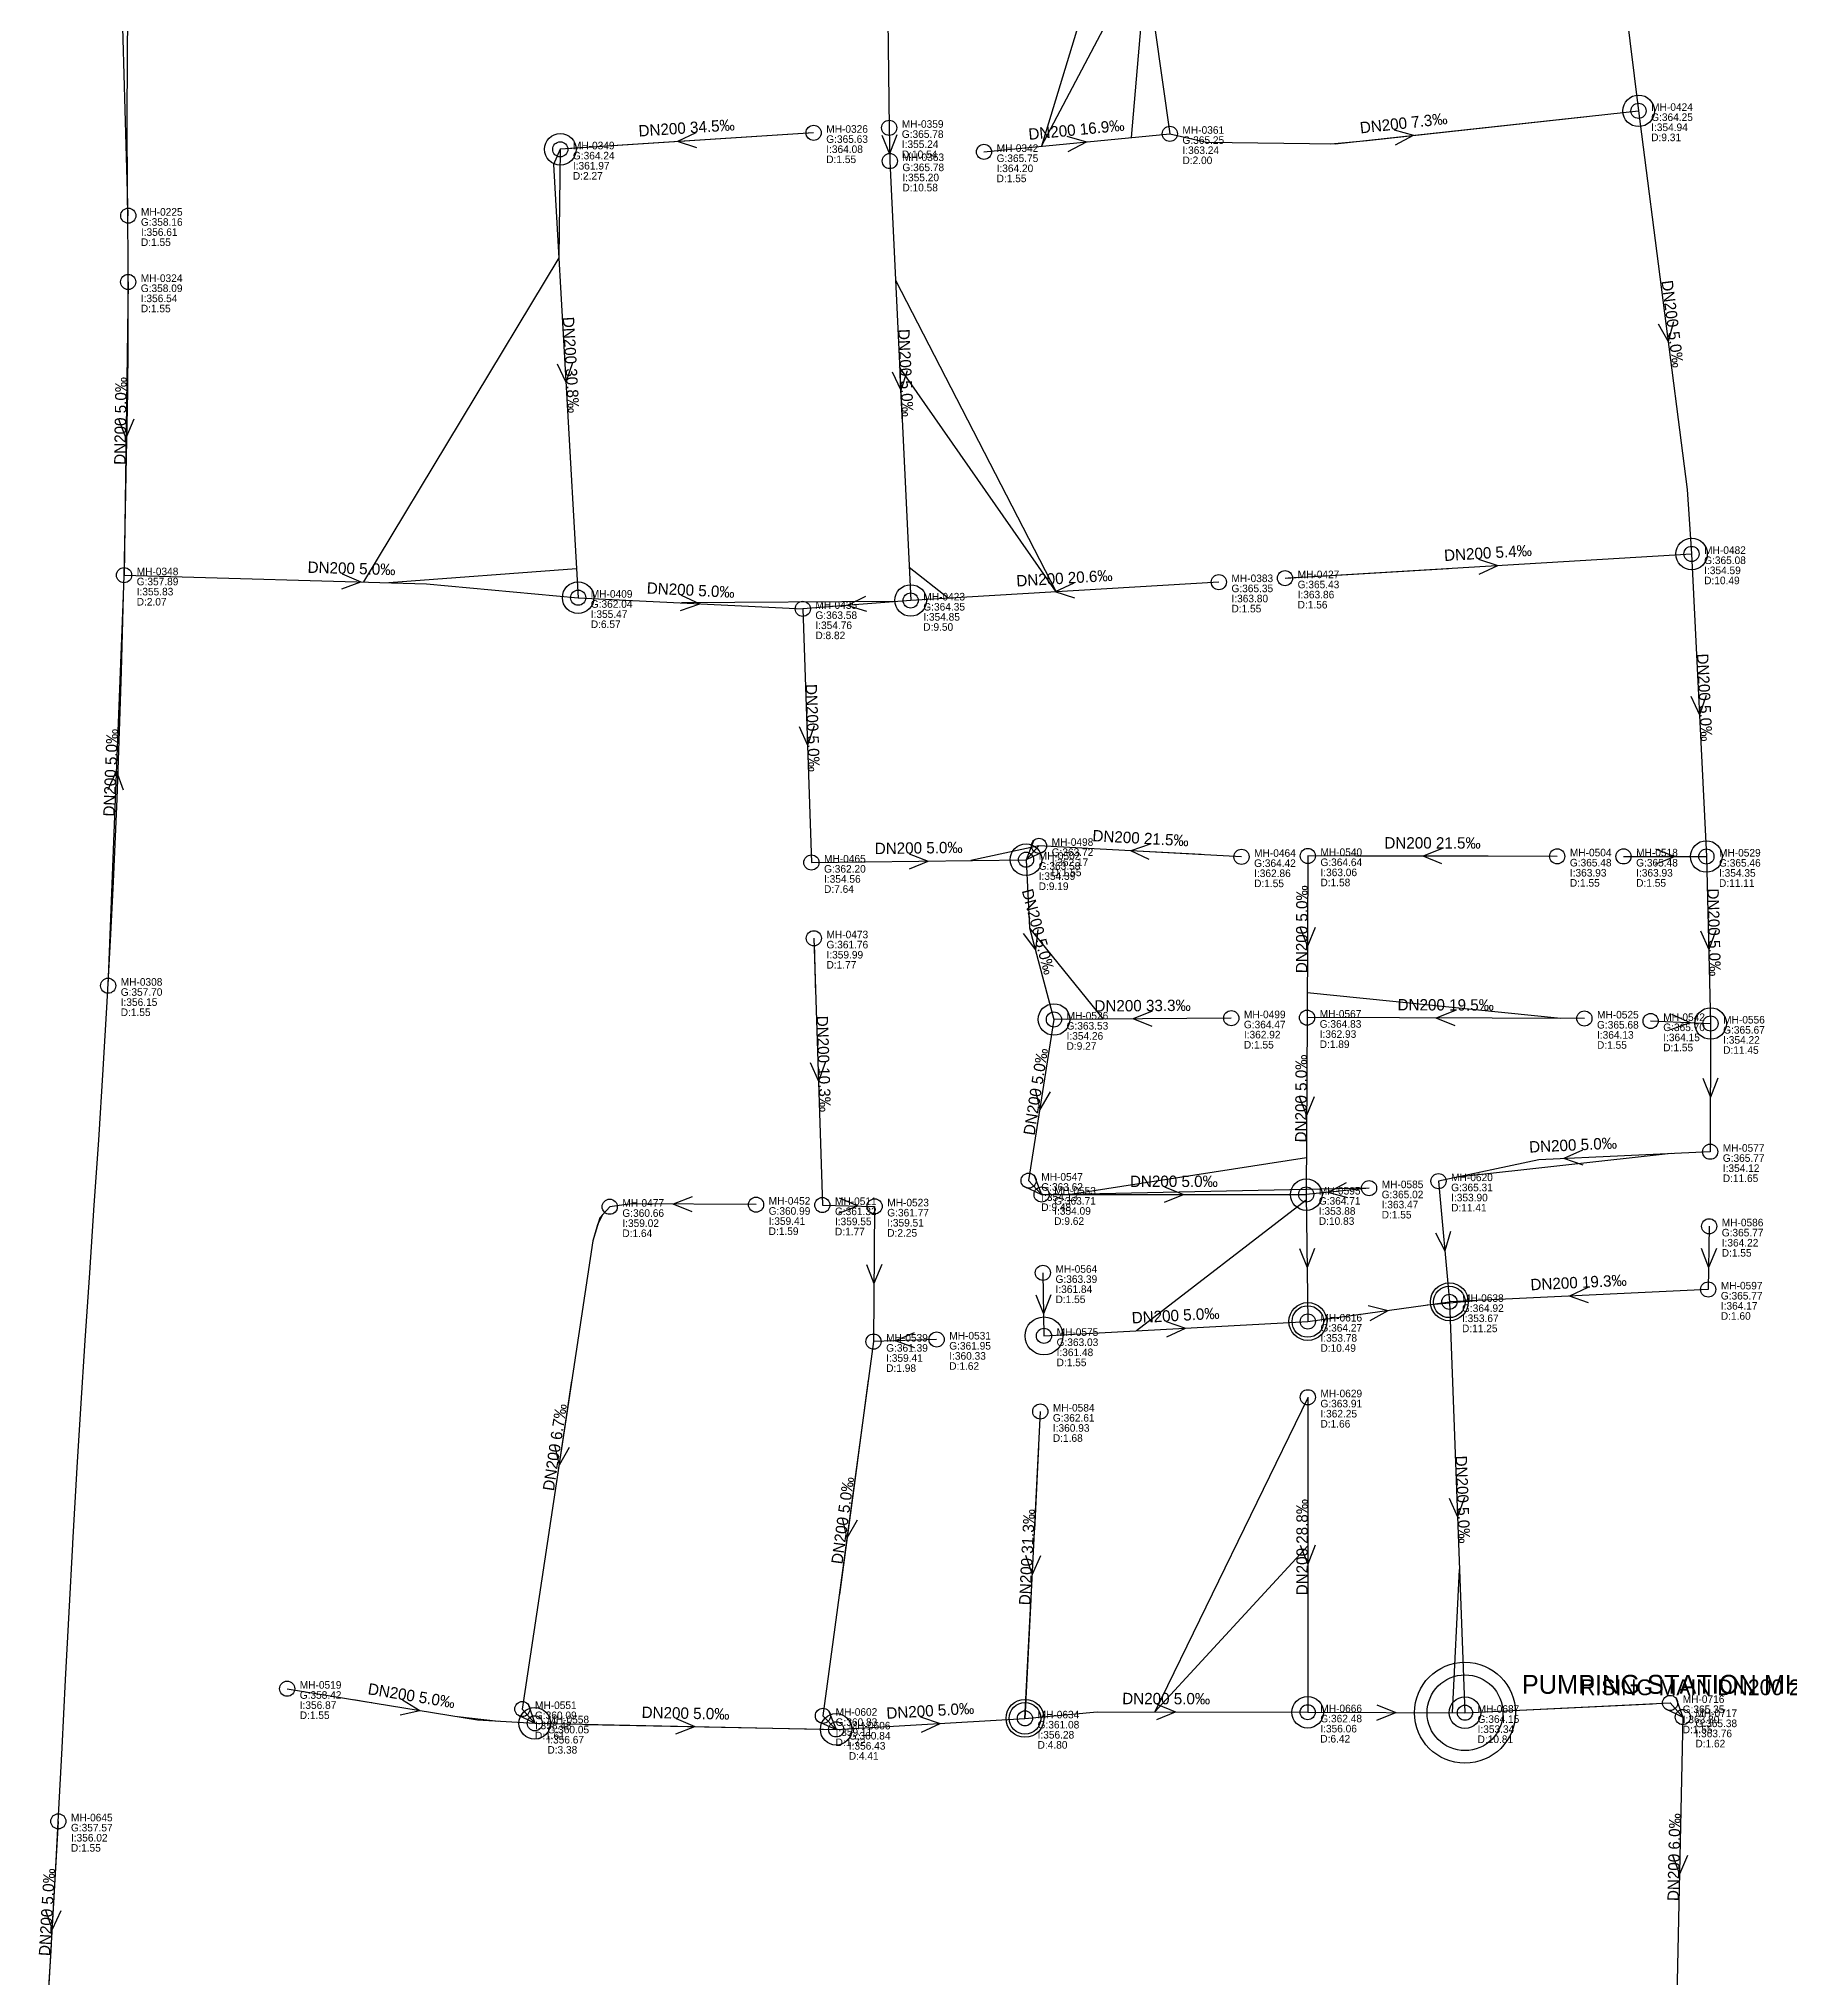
# Model space of a CAD drawing. Header units: metres. Extents: x 449901 to 451990, y 2566737 to 2570846.
# Drawn here: x 450057 to 450334.2, y 2569323.8 to 2569630.8 of the extents above; entities that cross this region are included whole.
import ezdxf
from ezdxf.enums import TextEntityAlignment as Align

# ---------------------------------------------------------------- set-up
doc = ezdxf.new("R2010")
doc.units = ezdxf.units.M
for name, color, linetype in [('SEW-CATCHMENT', 4, 'Continuous'), ('SEW-DROP', 6, 'Continuous'), ('SEW-LABEL', 2, 'Continuous'), ('SEW-MH', 7, 'Continuous'), ('SEW-MH-LABEL', 8, 'Continuous'), ('SEW-PIPE-DN200', 3, 'Continuous'), ('SEW-PUMP', 1, 'Continuous'), ('SEW-RIDER', 8, 'Continuous'), ('SEW-RISING-MAIN', 1, 'Continuous'), ('SEW-SWEPT-CH', 6, 'Continuous')]:
    doc.layers.add(name, color=color, linetype=linetype)

msp = doc.modelspace()

# ---------------------------------------------------------------- linework, layer by layer
at = {"layer": 'SEW-CATCHMENT'}
msp.add_lwpolyline([(450058.29, 2569317.23), (450058.95, 2569327.96), (450059.08, 2569330.27), (450059.77, 2569342.25), (450060.16, 2569349.42), (450060.72, 2569360.15), (450061.27, 2569370.89), (450061.82, 2569381.64), (450062.39, 2569392.39), (450062.4, 2569392.53), (450063.08, 2569404.51), (450063.66, 2569413.89), (450064.36, 2569424.64), (450065.09, 2569435.37), (450065.81, 2569446.1), (450066.5, 2569456.37), (450067.21, 2569467.56), (450067.85, 2569478.28), (450068.44, 2569489.01), (450068.8, 2569496.26), (450068.9, 2569498.47), (450069.42, 2569510.46), (450069.82, 2569521.19), (450070.12, 2569530.62), (450070.45, 2569542.67), (450070.52, 2569545.87), (450070.69, 2569553.41), (450070.92, 2569564.62), (450071.11, 2569574.9), (450071.19, 2569582.34), (450071.18, 2569584.36), (450071.16, 2569596.36), (450071.07, 2569607.11), (450071, 2569617.23), (450071.04, 2569628.66), (450071.15, 2569639.43)], dxfattribs=at)
at = {"layer": 'SEW-DROP'}
for centre in [(450310.36, 2569619.42), (450139.6, 2569613.33), (450318.75, 2569549.24), (450142.43, 2569542.31), (450195.09, 2569541.87), (450321.1, 2569501.31), (450213.36, 2569500.81), (450217.78, 2569475.5), (450321.76, 2569474.86), (450257.73, 2569447.77), (450257.73, 2569447.77), (450280.4, 2569430.77), (450257.98, 2569427.66), (450135.56, 2569364.02), (450183.29, 2569363.05), (450213.19, 2569364.8), (450257.96, 2569365.77), (450282.87, 2569365.69)]:
    msp.add_circle(centre, 2.5, dxfattribs=at)
at = {"layer": 'SEW-LABEL'}
for p, q in [((450161.08, 2569615.94), (450158.17, 2569614.55)), ((450161.24, 2569613.54), (450158.17, 2569614.55)), ((450190.51, 2569615.58), (450191.76, 2569612.6)), ((450192.91, 2569615.62), (450191.76, 2569612.6)), ((450219.81, 2569615.4), (450222.91, 2569614.5)), ((450220.04, 2569613.01), (450222.91, 2569614.5)), ((450271.63, 2569616.42), (450274.74, 2569615.55)), ((450271.89, 2569614.03), (450274.74, 2569615.55)), ((450313.49, 2569585.7), (450315.06, 2569582.87)), ((450315.87, 2569586), (450315.06, 2569582.87)), ((450139.13, 2569579.36), (450140.5, 2569576.43)), ((450141.53, 2569579.49), (450140.5, 2569576.43)), ((450192.16, 2569578.11), (450193.51, 2569575.17)), ((450194.56, 2569578.23), (450193.51, 2569575.17)), ((450069.66, 2569570.61), (450070.82, 2569567.6)), ((450072.06, 2569570.58), (450070.82, 2569567.6)), ((450284.99, 2569548.43), (450288.06, 2569547.41)), ((450285.13, 2569546.03), (450288.06, 2569547.41)), ((450104.99, 2569543.7), (450108.02, 2569544.82)), ((450105.06, 2569546.1), (450108.02, 2569544.82)), ((450220.92, 2569544.61), (450217.99, 2569543.24)), ((450158.66, 2569540.3), (450161.71, 2569541.35)), ((450158.77, 2569542.7), (450161.71, 2569541.35)), ((450187.95, 2569542.52), (450185.05, 2569541.09)), ((450188.13, 2569540.13), (450185.05, 2569541.09)), ((450221.06, 2569542.22), (450217.99, 2569543.24)), ((450318.65, 2569526.71), (450320, 2569523.78)), ((450321.05, 2569526.83), (450320, 2569523.78)), ((450177.43, 2569521.91), (450178.74, 2569518.95)), ((450179.83, 2569521.99), (450178.74, 2569518.95)), ((450068.02, 2569511.91), (450069.34, 2569514.86)), ((450070.42, 2569511.81), (450069.34, 2569514.86)), ((450214.53, 2569503.82), (450213.36, 2569500.81)), ((450194.85, 2569501.76), (450197.87, 2569500.6)), ((450194.88, 2569499.36), (450197.87, 2569500.6)), ((450216.29, 2569502.18), (450213.36, 2569500.81)), ((450233.01, 2569503.25), (450229.95, 2569502.21)), ((450232.88, 2569500.85), (450229.95, 2569502.21)), ((450279.24, 2569502.57), (450276.23, 2569501.38)), ((450279.23, 2569500.17), (450276.23, 2569501.38)), ((450313.04, 2569502.52), (450316.04, 2569501.32)), ((450313.04, 2569500.12), (450316.04, 2569501.32)), ((450212.91, 2569489.12), (450214.84, 2569486.53)), ((450215.23, 2569489.74), (450214.84, 2569486.53)), ((450256.73, 2569490.1), (450257.92, 2569487.09)), ((450259.13, 2569490.09), (450257.92, 2569487.09)), ((450320.19, 2569489.55), (450321.47, 2569486.58)), ((450322.59, 2569489.61), (450321.47, 2569486.58)), ((450233.31, 2569476.81), (450230.32, 2569475.59)), ((450281.32, 2569476.92), (450278.32, 2569475.73)), ((450315.57, 2569476.32), (450318.51, 2569475)), ((450233.33, 2569474.41), (450230.32, 2569475.59)), ((450281.32, 2569474.52), (450278.32, 2569475.73)), ((450315.47, 2569473.92), (450318.51, 2569475)), ((450179.18, 2569468.7), (450180.48, 2569465.74)), ((450181.58, 2569468.78), (450180.48, 2569465.74)), ((450214.83, 2569464.4), (450215.55, 2569461.25)), ((450217.2, 2569464.03), (450215.55, 2569461.25)), ((450320.53, 2569466.21), (450321.73, 2569463.2)), ((450322.93, 2569466.2), (450321.73, 2569463.2)), ((450256.6, 2569463.29), (450257.79, 2569460.28)), ((450259, 2569463.27), (450257.79, 2569460.28)), ((450301.46, 2569454.8), (450298.52, 2569453.46)), ((450301.58, 2569452.4), (450298.52, 2569453.46)), ((450212.9, 2569449.15), (450215.82, 2569447.77)), ((450214.65, 2569450.78), (450215.82, 2569447.77)), ((450235.27, 2569448.97), (450238.27, 2569447.77)), ((450264.08, 2569449.62), (450261.21, 2569448.12)), ((450160.51, 2569447.43), (450157.5, 2569446.25)), ((450160.5, 2569445.03), (450157.5, 2569446.25)), ((450183.71, 2569444.84), (450186.74, 2569445.97)), ((450183.77, 2569447.24), (450186.74, 2569445.97)), ((450235.27, 2569446.57), (450238.27, 2569447.77)), ((450264.32, 2569447.23), (450261.21, 2569448.12)), ((450256.64, 2569439.2), (450257.88, 2569436.22)), ((450259.04, 2569439.23), (450257.88, 2569436.22)), ((450278.21, 2569441.72), (450279.68, 2569438.84)), ((450280.6, 2569441.93), (450279.68, 2569438.84)), ((450320.28, 2569439.26), (450321.44, 2569436.24)), ((450322.68, 2569439.22), (450321.44, 2569436.24)), ((450188.1, 2569436.7), (450189.28, 2569433.69)), ((450190.5, 2569436.68), (450189.28, 2569433.69)), ((450302.34, 2569433.03), (450299.4, 2569431.68)), ((450214.89, 2569431.86), (450216.14, 2569428.88)), ((450217.29, 2569431.9), (450216.14, 2569428.88)), ((450267.54, 2569430.2), (450270.68, 2569429.42)), ((450302.45, 2569430.63), (450299.4, 2569431.68)), ((450235.53, 2569427.64), (450238.59, 2569426.6)), ((450267.87, 2569427.82), (450270.68, 2569429.42)), ((450195.66, 2569425.89), (450192.7, 2569424.59)), ((450195.74, 2569423.49), (450192.7, 2569424.59)), ((450235.66, 2569425.24), (450238.59, 2569426.6)), ((450138.66, 2569408.08), (450139.4, 2569404.93)), ((450141.03, 2569407.72), (450139.4, 2569404.93)), ((450280.38, 2569399.69), (450281.69, 2569396.73)), ((450282.78, 2569399.78), (450281.69, 2569396.73)), ((450184.22, 2569396.49), (450185, 2569393.36)), ((450186.6, 2569396.17), (450185, 2569393.36)), ((450213.28, 2569390.66), (450214.33, 2569387.6)), ((450215.67, 2569390.54), (450214.33, 2569387.6)), ((450256.77, 2569392.22), (450257.97, 2569389.22)), ((450259.17, 2569392.22), (450257.97, 2569389.22)), ((450114.22, 2569365.37), (450117.38, 2569366.07)), ((450114.61, 2569367.74), (450117.38, 2569366.07)), ((450132.69, 2569365.49), (450135.56, 2569364.02)), ((450134.5, 2569367.07), (450135.56, 2569364.02)), ((450182.07, 2569366.04), (450183.29, 2569363.05)), ((450234.05, 2569367.03), (450237.05, 2569365.82)), ((450234.05, 2569364.63), (450237.05, 2569365.82)), ((450268.91, 2569364.54), (450271.91, 2569365.73)), ((450268.92, 2569366.94), (450271.91, 2569365.73)), ((450314.46, 2569366.44), (450317.36, 2569365.01)), ((450316.25, 2569368.04), (450317.36, 2569365.01)), ((450157.9, 2569362.36), (450160.92, 2569363.5)), ((450157.95, 2569364.76), (450160.92, 2569363.5)), ((450180.34, 2569364.38), (450183.29, 2569363.05)), ((450196.67, 2569365.04), (450199.74, 2569364.01)), ((450196.81, 2569362.64), (450199.74, 2569364.01)), ((450315.71, 2569343.12), (450316.84, 2569340.1)), ((450318.1, 2569343.07), (450316.84, 2569340.1)), ((450058.09, 2569334.43), (450059.12, 2569331.37)), ((450060.49, 2569334.29), (450059.12, 2569331.37))]:
    msp.add_line(p, q, dxfattribs=at)
at = {"layer": 'SEW-MH'}
for centre in [(450310.36, 2569619.42), (450179.72, 2569615.95), (450191.69, 2569616.74), (450139.6, 2569613.33), (450206.7, 2569612.92), (450236.13, 2569615.79), (450191.78, 2569611.47), (450071.19, 2569602.82), (450071.17, 2569592.32), (450318.75, 2569549.24), (450070.52, 2569545.87), (450254.37, 2569545.4), (450142.43, 2569542.31), (450243.89, 2569544.78), (450178, 2569540.54), (450195.09, 2569541.87), (450215.41, 2569503), (450179.37, 2569500.36), (450213.36, 2569500.81), (450247.48, 2569501.26), (450257.98, 2569501.4), (450297.48, 2569501.34), (450307.98, 2569501.33), (450321.1, 2569501.31), (450179.76, 2569488.36), (450067.99, 2569480.85), (450217.78, 2569475.5), (450245.86, 2569475.7), (450257.86, 2569475.79), (450301.78, 2569475.66), (450312.27, 2569475.26), (450321.76, 2569474.86), (450321.7, 2569454.55), (450213.77, 2569449.97), (450215.82, 2569447.77), (450257.73, 2569447.77), (450267.68, 2569448.78), (450278.68, 2569449.89), (450147.43, 2569445.84), (450170.6, 2569446.17), (450181.1, 2569446.11), (450189.38, 2569445.9), (450321.53, 2569442.74), (450216.03, 2569435.38), (450321.39, 2569432.74), (450280.4, 2569430.77), (450257.98, 2569427.66), (450189.21, 2569424.48), (450199.2, 2569424.81), (450216.2, 2569425.38), (450215.61, 2569413.4), (450257.98, 2569415.66), (450096.34, 2569369.5), (450315.35, 2569367.24), (450133.59, 2569366.28), (450181.2, 2569365.21), (450213.19, 2569364.8), (450257.96, 2569365.77), (450282.87, 2569365.69), (450317.36, 2569365.01), (450135.56, 2569364.02), (450183.29, 2569363.05), (450060.11, 2569348.49)]:
    msp.add_circle(centre, 1.2, dxfattribs=at)
at = {"layer": 'SEW-PIPE-DN200'}
for points in [[(450071.19, 2569602.82), (450068.64, 2569692.39)], [(450303.5, 2569674.94), (450310.36, 2569619.42)], [(450191.12, 2569664.02), (450191.69, 2569616.74)], [(450229, 2569666.02), (450236.13, 2569615.79)], [(450236.13, 2569615.79), (450241.96, 2569614.46), (450262.33, 2569614.2), (450310.36, 2569619.42)], [(450310.36, 2569619.42), (450318.08, 2569559.43), (450318.75, 2569549.24)], [(450179.72, 2569615.95), (450139.6, 2569613.33)], [(450191.69, 2569616.74), (450191.78, 2569611.47)], [(450206.7, 2569612.92), (450236.13, 2569615.79)], [(450139.6, 2569613.33), (450139.6, 2569613.33), (450138.55, 2569610.9), (450142.43, 2569542.31)], [(450191.78, 2569611.47), (450195.09, 2569541.87)], [(450071.17, 2569592.32), (450070.52, 2569545.87)], [(450254.37, 2569545.4), (450318.75, 2569549.24)], [(450318.75, 2569549.24), (450321.1, 2569501.31)], [(450067.99, 2569480.85), (450070.45, 2569542.67), (450070.52, 2569545.87)], [(450070.52, 2569545.87), (450118.42, 2569544.53), (450142.43, 2569542.31)], [(450243.89, 2569544.78), (450195.09, 2569541.87)], [(450142.43, 2569542.31), (450178, 2569540.54)], [(450195.09, 2569541.87), (450178, 2569540.54)], [(450178, 2569540.54), (450179.37, 2569500.36)], [(450179.37, 2569500.36), (450213.36, 2569500.81)], [(450215.41, 2569503), (450213.36, 2569500.81)], [(450213.36, 2569500.81), (450213.92, 2569490), (450217.78, 2569475.5)], [(450247.48, 2569501.26), (450215.41, 2569503)], [(450257.98, 2569501.4), (450257.86, 2569475.79)], [(450297.48, 2569501.34), (450257.98, 2569501.4)], [(450307.98, 2569501.33), (450321.1, 2569501.31)], [(450321.1, 2569501.31), (450321.76, 2569474.86)], [(450179.76, 2569488.36), (450181.1, 2569446.11)], [(450217.78, 2569475.5), (450213.77, 2569449.97)], [(450245.86, 2569475.7), (450217.78, 2569475.5)], [(450257.86, 2569475.79), (450257.73, 2569447.77)], [(450301.78, 2569475.66), (450257.86, 2569475.79)], [(450312.27, 2569475.26), (450321.76, 2569474.86)], [(450321.76, 2569474.86), (450321.7, 2569454.55)], [(450321.7, 2569454.55), (450294.56, 2569453.28), (450278.68, 2569449.89)], [(450213.77, 2569449.97), (450215.82, 2569447.77)], [(450267.68, 2569448.78), (450257.73, 2569447.77)], [(450278.68, 2569449.89), (450280.4, 2569430.77)], [(450147.43, 2569445.84), (450145.84, 2569444.09), (450144.73, 2569440.44), (450133.59, 2569366.28)], [(450170.6, 2569446.17), (450150.84, 2569446.29), (450147.43, 2569445.84), (450147.43, 2569445.84)], [(450181.1, 2569446.11), (450189.38, 2569445.9)], [(450189.38, 2569445.9), (450189.21, 2569424.48)], [(450215.82, 2569447.77), (450257.73, 2569447.77)], [(450257.73, 2569447.77), (450257.98, 2569427.66)], [(450321.53, 2569442.74), (450321.39, 2569432.74)], [(450216.03, 2569435.38), (450216.2, 2569425.38)], [(450257.98, 2569427.66), (450280.4, 2569430.77)], [(450321.39, 2569432.74), (450280.4, 2569430.77)], [(450280.4, 2569430.77), (450282.87, 2569365.69)], [(450216.2, 2569425.38), (450257.98, 2569427.66)], [(450189.21, 2569424.48), (450181.2, 2569365.21)], [(450199.2, 2569424.81), (450189.21, 2569424.48)], [(450257.98, 2569415.66), (450257.96, 2569365.77)], [(450215.61, 2569413.4), (450213.19, 2569364.8)], [(450096.34, 2569369.5), (450126.5, 2569364.58), (450135.56, 2569364.02)], [(450133.59, 2569366.28), (450135.56, 2569364.02)], [(450213.19, 2569364.8), (450224.61, 2569365.85), (450257.96, 2569365.77)], [(450257.96, 2569365.77), (450282.87, 2569365.69)], [(450315.35, 2569367.24), (450317.36, 2569365.01)], [(450135.56, 2569364.02), (450183.29, 2569363.05)], [(450181.2, 2569365.21), (450183.29, 2569363.05)], [(450183.29, 2569363.05), (450213.19, 2569364.8)], [(450317.36, 2569365.01), (450316.39, 2569318.19)], [(450060.11, 2569348.49), (450058.29, 2569317.23)]]:
    msp.add_lwpolyline(points, dxfattribs=at)
at = {"layer": 'SEW-PUMP'}
for radius in [8, 6]:
    msp.add_circle((450282.87, 2569365.69), radius, dxfattribs=at)
at = {"layer": 'SEW-RIDER'}
for points in [[(450229.85, 2569660.04), (450215.82, 2569613.81), (450232.04, 2569644.65)], [(450230.04, 2569615.19), (450232.36, 2569642.35)], [(450261.65, 2569614.21), (450267.36, 2569614.75), (450302.15, 2569618.53)], [(450179.72, 2569615.95), (450151.12, 2569614.09), (450140.65, 2569613.4)], [(450139.6, 2569613.33), (450139.38, 2569596.14), (450108.46, 2569544.81)], [(450192.68, 2569592.6), (450218.12, 2569543.24), (450193.33, 2569578.83)], [(450193.38, 2569577.76), (450193.45, 2569576.28), (450193.75, 2569570.11)], [(450112.44, 2569544.69), (450142.17, 2569546.95)], [(450201.05, 2569542.23), (450194.84, 2569547.11)], [(450259.87, 2569545.73), (450280.28, 2569546.95), (450280.28, 2569546.95)], [(450254.85, 2569545.43), (450256.76, 2569545.55), (450259.09, 2569545.68)], [(450192.65, 2569541.68), (450158.79, 2569541.49)], [(450215.41, 2569503), (450204.61, 2569500.69)], [(450241.1, 2569501.61), (450230.96, 2569502.16)], [(450297.48, 2569501.34), (450286.54, 2569501.36), (450265.54, 2569501.39)], [(450213.93, 2569489.95), (450225.55, 2569475.55), (450219.82, 2569475.51)], [(450179.78, 2569487.58), (450180.04, 2569479.48)], [(450298.06, 2569475.67), (450257.88, 2569479.71)], [(450267.68, 2569448.78), (450220.01, 2569447.77), (450257.76, 2569453.64)], [(450315.51, 2569454.26), (450281.68, 2569450.53)], [(450257.74, 2569446.88), (450230.87, 2569426.18)], [(450146.31, 2569444.61), (450145.49, 2569442.95), (450144.73, 2569440.44)], [(450276.86, 2569430.28), (450284.55, 2569430.97)], [(450141.4, 2569418.26), (450139.11, 2569403.02), (450137.53, 2569392.51)], [(450188.38, 2569418.37), (450186.02, 2569400.89), (450183.8, 2569384.42)], [(450257.98, 2569415.58), (450233.75, 2569365.83), (450257.97, 2569392.13)], [(450215.33, 2569407.78), (450215.17, 2569404.61), (450214.68, 2569394.64)], [(450280.92, 2569365.7), (450282.01, 2569388.4)], [(450214.13, 2569383.62), (450213.16, 2569364.8), (450214.11, 2569383.21)], [(450106.83, 2569367.79), (450109.31, 2569367.39), (450109.77, 2569367.31)], [(450286.01, 2569365.84), (450312.55, 2569367.11)], [(450123.32, 2569365.1), (450129.84, 2569364.37)], [(450143.58, 2569363.85), (450181.27, 2569363.09)]]:
    msp.add_lwpolyline(points, dxfattribs=at)
at = {"layer": 'SEW-RISING-MAIN'}
msp.add_lwpolyline([(450282.87, 2569365.69), (450315.35, 2569367.24)], dxfattribs=at)
at = {"layer": 'SEW-SWEPT-CH'}
for centre in [(450280.4, 2569430.77), (450257.98, 2569427.66), (450216.2, 2569425.38), (450213.19, 2569364.8)]:
    msp.add_circle(centre, 3, dxfattribs=at)

# ---------------------------------------------------------------- texts
at = {"layer": 'SEW-LABEL'}
for s, rotation, p in [('DN200 34.5‰', 3.7359, (450159.66, 2569615.84)), ('DN200 16.9‰', 5.5563, (450221.42, 2569615.55)), ('DN200 7.3‰', 6.2079, (450273.25, 2569616.59)), ('DN200 5.0‰', -82.6644, (450314.87, 2569585.56)), ('DN200 30.8‰', -86.7582, (450140.41, 2569579.13)), ('DN200 5.0‰', -87.2697, (450193.43, 2569577.87)), ('DN200 5.0‰', 89.1979, (450070.84, 2569570.3)), ('DN200 5.4‰', 3.41, (450286.56, 2569548.52)), ('DN200 5.0‰', -1.6112, (450106.52, 2569546.06)), ('DN200 20.6‰', 3.41, (450219.49, 2569544.52)), ('DN200 5.0‰', -2.8387, (450160.21, 2569542.62)), ('DN200 5.0‰', -87.1969, (450319.93, 2569526.47)), ('DN200 5.0‰', -88.0365, (450178.68, 2569521.65)), ('DN200 5.0‰', 87.7243, (450069.28, 2569514.56)), ('DN200 5.0‰', 0.7606, (450196.37, 2569501.78)), ('DN200 21.5‰', 356.9019, (450231.45, 2569503.33)), ('DN200 21.5‰', 359.9165, (450277.73, 2569502.57)), ('DN200 5.0‰', -75.0753, (450214.46, 2569489.18)), ('DN200 5.0‰', 89.728, (450257.92, 2569489.79)), ('DN200 5.0‰', -88.5683, (450321.43, 2569489.28)), ('DN200 10.3‰', -88.1727, (450180.43, 2569468.44)), ('DN200 33.3‰', 0.4167, (450231.82, 2569476.8)), ('DN200 19.5‰', 359.8308, (450279.82, 2569476.92)), ('DN200 5.0‰', 81.0767, (450215.78, 2569463.93)), ('DN200 5.0‰', 89.7287, (450257.8, 2569462.98)), ('DN200 5.0‰', 2.6792, (450300.02, 2569454.73)), ('DN200 19.3‰', 2.7469, (450300.9, 2569432.96)), ('DN200 5.0‰', 3.1252, (450237.09, 2569427.72)), ('DN200 6.7‰', 81.4573, (450139.62, 2569407.62)), ('DN200 5.0‰', -87.8291, (450281.64, 2569399.43)), ('DN200 5.0‰', 82.3107, (450185.21, 2569396.04)), ('DN200 28.8‰', 89.9757, (450257.97, 2569391.92)), ('DN200 31.3‰', 87.1518, (450214.4, 2569390.3)), ('DN200 5.0‰', -9.2666, (450115.9, 2569367.51)), ('DN200 5.0‰', -0.1347, (450235.55, 2569367.03)), ('DN200 5.0‰', -1.1609, (450159.42, 2569364.73)), ('DN200 5.0‰', 3.3528, (450198.24, 2569365.12)), ('DN200 6.0‰', 88.8188, (450316.87, 2569342.8)), ('DN200 5.0‰', 86.678, (450059.2, 2569334.06))]:
    msp.add_text(s, height=1.8, rotation=rotation, dxfattribs=at).set_placement(p, align=Align.CENTER)
msp.add_text('DN200 5.0‰', height=1.8, dxfattribs=at).set_placement((450236.77, 2569448.97), align=Align.CENTER)
at = {"layer": 'SEW-MH-LABEL'}
for s, p in [('MH-0424', (450312.36, 2569619.42)), ('MH-0326', (450181.72, 2569615.95)), ('MH-0359', (450193.69, 2569616.74)), ('G:364.25', (450312.36, 2569617.82)), ('I:354.94', (450312.36, 2569616.22)), ('MH-0349', (450141.6, 2569613.33)), ('G:365.63', (450181.72, 2569614.35)), ('I:364.08', (450181.72, 2569612.75)), ('G:365.78', (450193.69, 2569615.14)), ('I:355.24', (450193.69, 2569613.54)), ('MH-0342', (450208.7, 2569612.92)), ('G:365.25', (450238.13, 2569614.19)), ('MH-0361', (450238.13, 2569615.79)), ('D:9.31', (450312.36, 2569614.62)), ('G:364.24', (450141.6, 2569611.73)), ('I:361.97', (450141.6, 2569610.13)), ('D:1.55', (450181.72, 2569611.15)), ('D:10.54', (450193.69, 2569611.94)), ('G:365.78', (450193.78, 2569609.87)), ('MH-0363', (450193.78, 2569611.47)), ('G:365.75', (450208.7, 2569611.32)), ('I:364.20', (450208.7, 2569609.72)), ('D:2.00', (450238.13, 2569610.99)), ('I:363.24', (450238.13, 2569612.59)), ('D:2.27', (450141.6, 2569608.53)), ('D:10.58', (450193.78, 2569606.67)), ('I:355.20', (450193.78, 2569608.27)), ('D:1.55', (450208.7, 2569608.12)), ('G:358.16', (450073.19, 2569601.22)), ('MH-0225', (450073.19, 2569602.82)), ('D:1.55', (450073.19, 2569598.02)), ('I:356.61', (450073.19, 2569599.62)), ('MH-0324', (450073.17, 2569592.32)), ('G:358.09', (450073.17, 2569590.72)), ('I:356.54', (450073.17, 2569589.12)), ('D:1.55', (450073.17, 2569587.52)), ('MH-0482', (450320.75, 2569549.24)), ('MH-0348', (450072.52, 2569545.87)), ('MH-0427', (450256.37, 2569545.4)), ('G:365.08', (450320.75, 2569547.64)), ('I:354.59', (450320.75, 2569546.04)), ('G:357.89', (450072.52, 2569544.27)), ('I:355.83', (450072.52, 2569542.67)), ('MH-0409', (450144.43, 2569542.31)), ('G:365.35', (450245.89, 2569543.18)), ('MH-0383', (450245.89, 2569544.78)), ('G:365.43', (450256.37, 2569543.8)), ('I:363.86', (450256.37, 2569542.2)), ('D:10.49', (450320.75, 2569544.44)), ('D:2.07', (450072.52, 2569541.07)), ('G:362.04', (450144.43, 2569540.71)), ('I:355.47', (450144.43, 2569539.11)), ('MH-0435', (450180, 2569540.54)), ('G:364.35', (450197.09, 2569540.27)), ('MH-0423', (450197.09, 2569541.87)), ('D:1.55', (450245.89, 2569539.98)), ('I:363.80', (450245.89, 2569541.58)), ('D:1.56', (450256.37, 2569540.6)), ('D:6.57', (450144.43, 2569537.51)), ('G:363.58', (450180, 2569538.94)), ('I:354.76', (450180, 2569537.34)), ('D:9.50', (450197.09, 2569537.07)), ('I:354.85', (450197.09, 2569538.67)), ('D:8.82', (450180, 2569535.74)), ('MH-0498', (450217.41, 2569503)), ('MH-0465', (450181.37, 2569500.36)), ('G:363.58', (450215.36, 2569499.21)), ('MH-0502', (450215.36, 2569500.81)), ('G:363.72', (450217.41, 2569501.4)), ('I:362.17', (450217.41, 2569499.8)), ('G:364.42', (450249.48, 2569499.66)), ('MH-0464', (450249.48, 2569501.26)), ('G:364.64', (450259.98, 2569499.8)), ('MH-0540', (450259.98, 2569501.4)), ('G:365.48', (450299.48, 2569499.74)), ('MH-0504', (450299.48, 2569501.34)), ('G:365.48', (450309.98, 2569499.73)), ('MH-0518', (450309.98, 2569501.33)), ('G:365.46', (450323.1, 2569499.71)), ('MH-0529', (450323.1, 2569501.31)), ('G:362.20', (450181.37, 2569498.76)), ('I:354.56', (450181.37, 2569497.16)), ('I:354.39', (450215.36, 2569497.61)), ('D:1.55', (450217.41, 2569498.2)), ('D:1.55', (450249.48, 2569496.46)), ('I:362.86', (450249.48, 2569498.06)), ('D:1.58', (450259.98, 2569496.6)), ('I:363.06', (450259.98, 2569498.2)), ('D:1.55', (450299.48, 2569496.54)), ('I:363.93', (450299.48, 2569498.14)), ('D:1.55', (450309.98, 2569496.53)), ('I:363.93', (450309.98, 2569498.13)), ('D:11.11', (450323.1, 2569496.51)), ('I:354.35', (450323.1, 2569498.11)), ('D:7.64', (450181.37, 2569495.56)), ('D:9.19', (450215.36, 2569496.01)), ('MH-0473', (450181.76, 2569488.36)), ('G:361.76', (450181.76, 2569486.76)), ('I:359.99', (450181.76, 2569485.16)), ('MH-0308', (450069.99, 2569480.85)), ('D:1.77', (450181.76, 2569483.56)), ('G:357.70', (450069.99, 2569479.25)), ('D:1.55', (450069.99, 2569476.05)), ('I:356.15', (450069.99, 2569477.65)), ('MH-0526', (450219.78, 2569475.5)), ('MH-0499', (450247.86, 2569475.7)), ('MH-0567', (450259.86, 2569475.79)), ('MH-0525', (450303.78, 2569475.66)), ('MH-0542', (450314.27, 2569475.26)), ('MH-0556', (450323.76, 2569474.86)), ('G:363.53', (450219.78, 2569473.9)), ('I:354.26', (450219.78, 2569472.3)), ('G:364.47', (450247.86, 2569474.1)), ('I:362.92', (450247.86, 2569472.5)), ('G:364.83', (450259.86, 2569474.19)), ('I:362.93', (450259.86, 2569472.59)), ('G:365.68', (450303.78, 2569474.06)), ('I:364.13', (450303.78, 2569472.46)), ('G:365.70', (450314.27, 2569473.66)), ('I:364.15', (450314.27, 2569472.06)), ('G:365.67', (450323.76, 2569473.26)), ('I:354.22', (450323.76, 2569471.66)), ('D:9.27', (450219.78, 2569470.7)), ('D:1.55', (450247.86, 2569470.9)), ('D:1.89', (450259.86, 2569470.99)), ('D:1.55', (450303.78, 2569470.86)), ('D:1.55', (450314.27, 2569470.46)), ('D:11.45', (450323.76, 2569470.06)), ('MH-0577', (450323.7, 2569454.55)), ('G:365.77', (450323.7, 2569452.95)), ('I:354.12', (450323.7, 2569451.35)), ('G:363.62', (450215.77, 2569448.37)), ('MH-0547', (450215.77, 2569449.97)), ('MH-0553', (450217.82, 2569447.77)), ('MH-0595', (450259.73, 2569447.77)), ('G:365.02', (450269.68, 2569447.18)), ('MH-0585', (450269.68, 2569448.78)), ('G:365.31', (450280.68, 2569448.29)), ('MH-0620', (450280.68, 2569449.89)), ('D:11.65', (450323.7, 2569449.75)), ('G:360.66', (450149.43, 2569444.24)), ('MH-0477', (450149.43, 2569445.84)), ('G:360.99', (450172.6, 2569444.57)), ('MH-0452', (450172.6, 2569446.17)), ('G:361.32', (450183.1, 2569444.51)), ('MH-0511', (450183.1, 2569446.11)), ('G:361.77', (450191.38, 2569444.3)), ('MH-0523', (450191.38, 2569445.9)), ('D:9.48', (450215.77, 2569445.17)), ('I:354.13', (450215.77, 2569446.77)), ('G:363.71', (450217.82, 2569446.17)), ('I:354.09', (450217.82, 2569444.57)), ('G:364.71', (450259.73, 2569446.17)), ('I:353.88', (450259.73, 2569444.57)), ('D:1.55', (450269.68, 2569443.98)), ('I:363.47', (450269.68, 2569445.58)), ('D:11.41', (450280.68, 2569445.09)), ('I:353.90', (450280.68, 2569446.69)), ('D:1.64', (450149.43, 2569441.04)), ('I:359.02', (450149.43, 2569442.64)), ('D:1.59', (450172.6, 2569441.37)), ('I:359.41', (450172.6, 2569442.97)), ('D:1.77', (450183.1, 2569441.31)), ('I:359.55', (450183.1, 2569442.91)), ('D:2.25', (450191.38, 2569441.1)), ('I:359.51', (450191.38, 2569442.7)), ('D:9.62', (450217.82, 2569442.97)), ('D:10.83', (450259.73, 2569442.97)), ('G:365.77', (450323.53, 2569441.14)), ('MH-0586', (450323.53, 2569442.74)), ('D:1.55', (450323.53, 2569437.94)), ('I:364.22', (450323.53, 2569439.54)), ('MH-0564', (450218.03, 2569435.38)), ('G:363.39', (450218.03, 2569433.78)), ('I:361.84', (450218.03, 2569432.18)), ('MH-0597', (450323.39, 2569432.74)), ('D:1.55', (450218.03, 2569430.58)), ('G:364.92', (450282.4, 2569429.17)), ('MH-0638', (450282.4, 2569430.77)), ('G:365.77', (450323.39, 2569431.14)), ('I:364.17', (450323.39, 2569429.54)), ('G:364.27', (450259.98, 2569426.06)), ('MH-0616', (450259.98, 2569427.66)), ('D:11.25', (450282.4, 2569425.97)), ('I:353.67', (450282.4, 2569427.57)), ('D:1.60', (450323.39, 2569427.94)), ('G:361.39', (450191.21, 2569422.88)), ('MH-0539', (450191.21, 2569424.48)), ('G:361.95', (450201.2, 2569423.21)), ('MH-0531', (450201.2, 2569424.81)), ('G:363.03', (450218.2, 2569423.78)), ('MH-0575', (450218.2, 2569425.38)), ('D:10.49', (450259.98, 2569422.86)), ('I:353.78', (450259.98, 2569424.46)), ('D:1.98', (450191.21, 2569419.68)), ('I:359.41', (450191.21, 2569421.28)), ('D:1.62', (450201.2, 2569420.01)), ('I:360.33', (450201.2, 2569421.61)), ('D:1.55', (450218.2, 2569420.58)), ('I:361.48', (450218.2, 2569422.18)), ('MH-0584', (450217.61, 2569413.4)), ('G:363.91', (450259.98, 2569414.06)), ('MH-0629', (450259.98, 2569415.66)), ('G:362.61', (450217.61, 2569411.8)), ('I:360.93', (450217.61, 2569410.2)), ('D:1.66', (450259.98, 2569410.86)), ('I:362.25', (450259.98, 2569412.46)), ('D:1.68', (450217.61, 2569408.6)), ('G:358.42', (450098.34, 2569367.9)), ('MH-0519', (450098.34, 2569369.5)), ('MH-0716', (450317.35, 2569367.24)), ('D:1.55', (450098.34, 2569364.7)), ('I:356.87', (450098.34, 2569366.3)), ('G:360.09', (450135.59, 2569364.68)), ('MH-0551', (450135.59, 2569366.28)), ('MH-0602', (450183.2, 2569365.21)), ('MH-0634', (450215.19, 2569364.8)), ('G:362.48', (450259.96, 2569364.17)), ('MH-0666', (450259.96, 2569365.77)), ('G:364.15', (450284.87, 2569364.09)), ('MH-0687', (450284.87, 2569365.69)), ('G:365.35', (450317.35, 2569365.64)), ('MH-0717', (450319.36, 2569365.01)), ('D:1.61', (450135.59, 2569361.48)), ('I:358.48', (450135.59, 2569363.08)), ('G:360.05', (450137.56, 2569362.42)), ('MH-0558', (450137.56, 2569364.02)), ('G:360.83', (450183.2, 2569363.61)), ('I:359.11', (450183.2, 2569362.01)), ('G:360.84', (450185.29, 2569361.45)), ('MH-0606', (450185.29, 2569363.05)), ('G:361.08', (450215.19, 2569363.2)), ('I:356.28', (450215.19, 2569361.6)), ('D:6.42', (450259.96, 2569360.97)), ('I:356.06', (450259.96, 2569362.57)), ('I:353.34', (450284.87, 2569362.49)), ('D:1.55', (450317.35, 2569362.44)), ('I:363.80', (450317.35, 2569364.04)), ('G:365.38', (450319.36, 2569363.41)), ('I:363.76', (450319.36, 2569361.81)), ('D:3.38', (450137.56, 2569359.22)), ('I:356.67', (450137.56, 2569360.82)), ('D:1.72', (450183.2, 2569360.41)), ('D:4.41', (450185.29, 2569358.25)), ('I:356.43', (450185.29, 2569359.85)), ('D:4.80', (450215.19, 2569360)), ('D:10.81', (450284.87, 2569360.89)), ('D:1.62', (450319.36, 2569360.21)), ('G:357.57', (450062.11, 2569346.89)), ('MH-0645', (450062.11, 2569348.49)), ('D:1.55', (450062.11, 2569343.69)), ('I:356.02', (450062.11, 2569345.29))]:
    msp.add_text(s, height=1.2, dxfattribs=at).set_placement(p)
at = {"layer": 'SEW-PUMP'}
msp.add_text('PUMPING STATION MH-0687  lift 10.5 m', height=3, dxfattribs=at).set_placement((450291.87, 2569368.69))
at = {"layer": 'SEW-RISING-MAIN'}
msp.add_text('RISING MAIN DN200 20.9 L/s', height=2.5, dxfattribs=at).set_placement((450301.11, 2569368.47))

doc.saveas('drawing.dxf')
